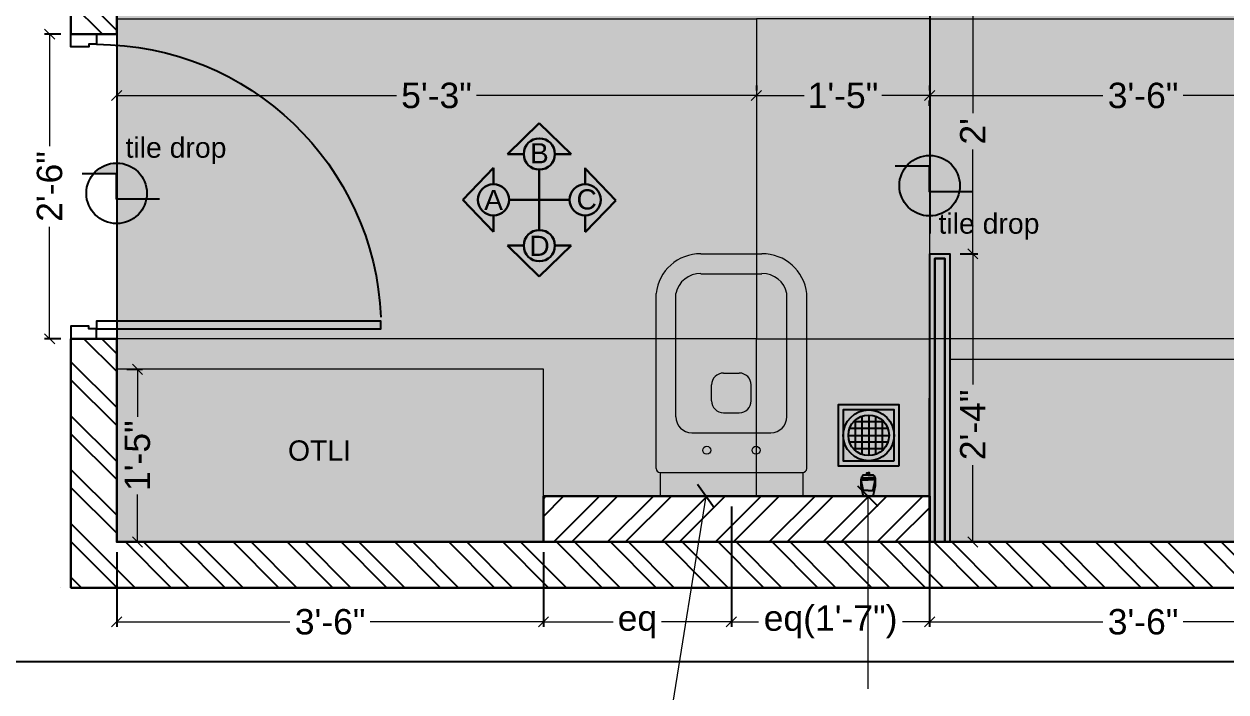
# Model space of a CAD drawing. Header units: millimetres. Extents: x 56222 to 3066687, y -650199 to -121287.
# Drawn here: x 148932.3 to 149050.6, y -185335.9 to -185270.1 of the extents above; entities that cross this region are included whole.
import ezdxf

# ---------------------------------------------------------------- set-up
doc = ezdxf.new("R2010")
doc.units = ezdxf.units.MM
doc.header["$MEASUREMENT"] = 0
doc.header["$PDMODE"] = 35
doc.layers.get('Defpoints').update_dxf_attribs({"color": 220})
for name, color, linetype in [('AR DOOR', 40, 'Continuous'), ('AR ELE-5', 134, 'Continuous'), ('SANIT', 232, 'Continuous'), ('WC-DET', 8, 'Continuous'), ('WIN', 250, 'Continuous')]:
    doc.layers.add(name, color=color, linetype=linetype)
for name, color, linetype, lineweight in [('dim05', 1, 'Continuous', 13), ('DIMENSIONS', 164, 'Continuous', 9), ('Electrical', 84, 'Continuous', 30), ('ELEVATION', 250, 'Continuous', 9), ('FURNITURE', 32, 'Continuous', 9), ('LABALLING', 1, 'Continuous', 25), ('SECOND FLOOR', 7, 'Continuous', 9), ('SECOND FLOOR  ( PLINE )', 251, 'Continuous', 30), ('SECOND FLOOR ( PLine )', 7, 'Continuous', 30), ('Text', 7, 'Continuous', 15), ('wall', 7, 'Continuous', 30), ('XX~SLAB ( BEAM )~ ( DIM )', 7, 'Continuous', 9)]:
    doc.layers.add(name, color=color, linetype=linetype, lineweight=lineweight)
doc.layers.add('hatch', color=253, linetype='Continuous', lineweight=0, transparency=0.4)
doc.styles.add('Aerial', font='arial.ttf')
doc.styles.add('Arial', font='arial.ttf')
doc.styles.get("Standard").update_dxf_attribs({"font": 'arial.ttf', "height": 6})
doc.dimstyles.new('ISO-25', dxfattribs={"dimtxt": 2.5, "dimasz": 1, "dimexe": 0.5, "dimexo": 1, "dimtad": 0, "dimdec": 1, "dimlunit": 4, "dimtxsty": 'Standard', "dimblk": 'OBLIQUE', "dimcen": 2.5, "dimclrd": 1, "dimclre": 1, "dimclrt": 5, "dimadec": 0, "dimazin": 0, "dimtfac": 1, "dimtdec": 1, "dimtmove": 0, "dimatfit": 3, "dimfxl": 1, "dimlwd": -1, "dimarcsym": 0})
doc.dimstyles.new('NEW ', dxfattribs={"dimtxt": 3, "dimasz": 2, "dimexe": 1, "dimexo": 1, "dimgap": 0.089996, "dimtad": 0, "dimtoh": 1, "dimzin": 3, "dimdsep": 46, "dimlunit": 4, "dimtxsty": 'Aerial', "dimblk": 'OBLIQUE', "dimcen": 0.089996, "dimdle": 1, "dimclrd": 252, "dimclre": 252, "dimclrt": 7, "dimadec": 0, "dimazin": 1, "dimtfac": 1, "dimtdec": 0, "dimtofl": 0, "dimtmove": 1, "dimatfit": 3, "dimldrblk": 'OBLIQUE', "dimfxl": 1, "dimtolj": 1, "dimtzin": 0, "dimlwd": 5, "dimlwe": 5, "dimarcsym": 0})
pattern_1 = [(135, (165.9766, -116.4518), (-2.65165043, -2.65165043), []), (135, (165.9766, -114.684), (-2.65165043, -2.65165043), [])]
pattern_2 = [(140, (165.97656, -116.45175), (0.062752135, 0.7172601826), [0.075, -0.825]), (85, (165.97656, -116.45175), (-0.7521921337, -0.1387513336), [0.06, -0.66]), (190.45144446, (165.9818, -116.392), (-0.689439991, 0.5785088467), [0.063740192, -0.701142112]), (136.1842, (165.7766, -116.45175), (0.1655192808, 1.0672413307), [0.1125, -1.2375]), (186.6356355, (165.7903, -116.3628), (-0.974118601, 0.9346619457), [0.095610342, -1.05171376]), (81.184164, (165.7766, -116.4518), (-0.9741186003, 0.934661945), [0.09, -0.990000001]), (111, (165.82656, -116.35175), (0.4026188907, 0.5969070521), [0.075, -0.825]), (56, (165.82656, -116.35175), (-0.725150045, 0.243315332), [0.06, -0.66]), (161.45144474, (165.8601, -116.302), (-0.3225311528, 0.8402223767), [0.06374019, -0.701142112]), (127.5, (165.97656, -116.45175), (-0.33289385383, 0.01215985532), [0, -0.652, 0, -0.67, 0, -0.6625]), (97.5, (165.97656, -116.45175), (-0.3944117119, 0.26306953744), [0, -0.382, 0, -0.637, 0, -0.2525]), (57.5, (165.97656, -116.67475), (0.02255487173, 0.53382243617), [0, -0.25, 0, -0.78, 0, -1.035]), (47.5, (165.97656, -116.77475), (-0.1001049823, 0.5831861693), [0, -0.325, 0, -0.518, 0, -0.735])]

# ---------------------------------------------------------------- blocks, each defined once
blk = doc.blocks.new('*U117')
for points in [[(-1160, 0), (-1120, 0), (-1120, 30), (-1110, 30), (-1110, 100), (-1160, 100)], [(40, 0), (0, 0), (0, 30), (-10, 30), (-10, 100), (40, 100)], [(0, 0), (0, -1120), (-30, -1120), (-30, 0)]]:
    blk.add_lwpolyline(points, close=True)
at = {"layer": 'AR ELE-5', "linetype": 'ByBlock', "ltscale": 15}
blk.add_arc((1.6, 0.7), 1121.6, 180.0347, 267.627, dxfattribs=at)
blk = doc.blocks.new('A$C775F2B7C')
at = {"layer": 'WC-DET', "color": 7}
for points in [[(0.0199, 0.0758), (0.0069, 0.0758, 0.150223), (0, 0.0598), (0, 0.0369), (0.0069, 0.004, 0.333354), (0.0114, 0), (0.0248, 0), (0.0382, 0, 0.333354), (0.0427, 0.004), (0.0496, 0.0369), (0.0496, 0.0598, 0.150223), (0.0427, 0.0758), (0.0297, 0.0758)], [(0.025, 0.0202), (0.0118, 0.0202, -0.354974), (0.0072, 0.0233), (0, 0.0572)], [(0.0199, 0.0758), (0.0199, 0.0819, -0.414214), (0.0206, 0.0826), (0.0248, 0.0826)], [(0.0248, 0.0758), (0.0199, 0.0758, 0.150223)], [(0.0246, 0.0202), (0.0378, 0.0202, 0.354974), (0.0423, 0.0233), (0.0496, 0.0572)], [(0.0297, 0.0758), (0.0297, 0.0819, 0.414214), (0.0289, 0.0826), (0.0248, 0.0826)]]:
    blk.add_lwpolyline(points, format="xyb", dxfattribs=at)
at = {"layer": 'WC-DET'}
for points in [[(0, 0.0575), (0.0248, 0.0575)], [(0.0005, 0.0627), (0.0248, 0.0627)], [(0.0011, 0.0651), (0.0248, 0.0651)], [(0.0485, 0.0651), (0.0248, 0.0651)], [(0.0491, 0.0627), (0.0248, 0.0627)], [(0.0496, 0.0575), (0.0248, 0.0575)]]:
    blk.add_lwpolyline(points, dxfattribs=at)
at = {"layer": 'WC-DET', "color": 7}
blk.add_lwpolyline([(0.0297, 0.0758), (0.0248, 0.0758)], dxfattribs=at)
blk = doc.blocks.new('NAHNYsquare')
at = {"color": 253}
for p, q in [((2.33, -4.87), (2.33, -1.1)), ((3, -0.99), (3, -4.99)), ((3.67, -4.87), (3.67, -1.1)), ((4.89, -2.32), (1.11, -2.32)), ((4.49, -1.65), (1.51, -1.65)), ((1.67, -4.48), (1.67, -1.49)), ((4.33, -4.48), (4.33, -1.49)), ((5, -2.99), (1, -2.99)), ((4.89, -3.65), (1.11, -3.65)), ((4.49, -4.32), (1.51, -4.32))]:
    blk.add_line(p, q, dxfattribs=at)
for points in [[(0, -5.99), (6, -5.99), (6, 0.01), (0, 0.01)], [(0.5, -5.49), (5.5, -5.49), (5.5, -0.49), (0.5, -0.49)]]:
    blk.add_lwpolyline(points, close=True)
for radius in [2.5, 2]:
    blk.add_circle((3, -2.99), radius)
blk = doc.blocks.new('_Oblique')
at = {"layer": 'wall', "color": 0, "lineweight": -2}
blk.add_line((-0.5, -0.5), (0.5, 0.5), dxfattribs=at)
blk = doc.blocks.new('*D1008')
at = {"layer": 'Defpoints', "color": 0, "lineweight": 25, "transparency": 16777216}
for p in [(148941.41, -185304.11, -0.25), (148943.45, -185304.11), (148940.76, -185321.11, -0.13)]:
    blk.add_point(p, dxfattribs=at)
at = {"layer": 'dim05', "color": 1, "linetype": 'Continuous', "lineweight": -2, "transparency": 16777216}
for p, q in [((148942.41, -185304.11), (148943.95, -185304.11)), ((148941.76, -185321.11), (148943.95, -185321.11))]:
    blk.add_line(p, q, dxfattribs=at)
at = {"layer": 'dim05', "color": 1, "linetype": 'Continuous', "transparency": 16777216}
for p, q in [((148943.45, -185304.11), (148943.45, -185308.78)), ((148943.45, -185321.11), (148943.45, -185316.44))]:
    blk.add_line(p, q, dxfattribs=at)
at = {"layer": 'dim05', "color": 1, "transparency": 16777216}
for p, rotation in [((148943.45, -185304.11), 90), ((148943.45, -185321.11), 270)]:
    blk.add_blockref('_Oblique', p, dxfattribs=dict(at, rotation=rotation))
at = {"layer": 'dim05', "color": 5, "lineweight": 25, "transparency": 16777216, "insert": (148943.45, -185312.61), "char_height": 2.5, "attachment_point": 5, "rotation": 90, "style": 'Arial'}
blk.add_mtext('1\'-5"', dxfattribs=at)
blk = doc.blocks.new('*D1061')
at = {"layer": 'Defpoints', "color": 0, "lineweight": 25, "transparency": 16777216}
for p in [(148941.41, -185277.16), (149004.36, -185277.16), (149004.36, -185277.16)]:
    blk.add_point(p, dxfattribs=at)
at = {"layer": 'dim05', "color": 1, "linetype": 'Continuous', "lineweight": -2, "transparency": 16777216}
for p, q in [((148941.41, -185276.16), (148941.41, -185276.66)), ((149004.36, -185276.16), (149004.36, -185276.66))]:
    blk.add_line(p, q, dxfattribs=at)
at = {"layer": 'dim05', "color": 1, "linetype": 'Continuous', "transparency": 16777216}
for p, q in [((148941.41, -185277.16), (148968.93, -185277.16)), ((149004.36, -185277.16), (148976.83, -185277.16))]:
    blk.add_line(p, q, dxfattribs=at)
at = {"layer": 'dim05', "color": 1, "transparency": 16777216, "rotation": 180}
blk.add_blockref('_Oblique', (148941.41, -185277.16), dxfattribs=at)
at = {"layer": 'dim05', "color": 1, "transparency": 16777216}
blk.add_blockref('_Oblique', (149004.36, -185277.16), dxfattribs=at)
at = {"layer": 'dim05', "color": 5, "lineweight": 25, "transparency": 16777216, "insert": (148972.88, -185277.16), "char_height": 2.5, "attachment_point": 5, "style": 'Arial'}
blk.add_mtext('5\'-3"', dxfattribs=at)
blk = doc.blocks.new('*D1062')
at = {"layer": 'Defpoints', "color": 0, "lineweight": 25, "transparency": 16777216}
for p in [(149004.36, -185277.16), (149021.41, -185277.16), (149021.41, -185277.16)]:
    blk.add_point(p, dxfattribs=at)
at = {"layer": 'dim05', "color": 1, "linetype": 'Continuous', "lineweight": -2, "transparency": 16777216}
for p, q in [((149004.36, -185276.16), (149004.36, -185276.66)), ((149021.41, -185276.16), (149021.41, -185276.66))]:
    blk.add_line(p, q, dxfattribs=at)
at = {"layer": 'dim05', "color": 1, "linetype": 'Continuous', "transparency": 16777216}
for p, q in [((149004.36, -185277.16), (149009.05, -185277.16)), ((149021.41, -185277.16), (149016.71, -185277.16))]:
    blk.add_line(p, q, dxfattribs=at)
at = {"layer": 'dim05', "color": 1, "transparency": 16777216, "rotation": 180}
blk.add_blockref('_Oblique', (149004.36, -185277.16), dxfattribs=at)
at = {"layer": 'dim05', "color": 1, "transparency": 16777216}
blk.add_blockref('_Oblique', (149021.41, -185277.16), dxfattribs=at)
at = {"layer": 'dim05', "color": 5, "lineweight": 25, "transparency": 16777216, "insert": (149012.88, -185277.16), "char_height": 2.5, "attachment_point": 5, "style": 'Arial'}
blk.add_mtext('1\'-5"', dxfattribs=at)
blk = doc.blocks.new('*D1063')
at = {"layer": 'Defpoints', "color": 0, "lineweight": 25, "transparency": 16777216}
for p in [(149021.41, -185277.16), (149063.41, -185277.16, -0.13), (149063.41, -185277.16)]:
    blk.add_point(p, dxfattribs=at)
at = {"layer": 'dim05', "color": 1, "linetype": 'Continuous', "transparency": 16777216}
for p, q in [((149021.41, -185277.16), (149038.46, -185277.16)), ((149063.41, -185277.16), (149046.36, -185277.16))]:
    blk.add_line(p, q, dxfattribs=at)
at = {"layer": 'dim05', "color": 1, "linetype": 'Continuous', "lineweight": -2, "transparency": 16777216}
for p, q in [((149021.41, -185278.16), (149021.41, -185277.66)), ((149063.41, -185278.16), (149063.41, -185277.66))]:
    blk.add_line(p, q, dxfattribs=at)
at = {"layer": 'dim05', "color": 1, "transparency": 16777216, "rotation": 180}
blk.add_blockref('_Oblique', (149021.41, -185277.16), dxfattribs=at)
at = {"layer": 'dim05', "color": 1, "transparency": 16777216}
blk.add_blockref('_Oblique', (149063.41, -185277.16), dxfattribs=at)
at = {"layer": 'dim05', "color": 5, "lineweight": 25, "transparency": 16777216, "insert": (149042.41, -185277.16), "char_height": 2.5, "attachment_point": 5, "style": 'Arial'}
blk.add_mtext('3\'-6"', dxfattribs=at)
blk = doc.blocks.new('A$C3EC62B37')
at = {"layer": 'FURNITURE', "lineweight": 30, "ltscale": 0.25, "true_color": 0xffffff}
h = blk.add_hatch(color=7, dxfattribs=at)
h.dxf.hatch_style = 1
h.paths.add_polyline_path([(-12.22, 0), (-12.22, 2.35), (-26.26, 2.35), (-26.26, 0)])
h.paths.add_polyline_path([(-26.26, 2.35), (-12.22, 2.35, 0.414214), (-11.83, 2.74), (-11.83, 19.96, 0.388639), (-16.24, 23.87), (-22.38, 23.87, 0.379499), (-26.65, 19.96), (-26.65, 2.74, 0.414214)])
h.paths.add_polyline_path([(-15.35, 6.26), (-23.13, 6.26, -0.414214), (-24.7, 7.83), (-24.7, 19.96, -0.349567), (-22.37, 21.91), (-16.24, 21.91, -0.364948), (-13.78, 19.96), (-13.78, 7.83, -0.414214)], flags=16)
h.paths.add_polyline_path([(-18.46, 8.22), (-20.02, 8.22, -0.414214), (-21.2, 9.39), (-21.2, 10.96, -0.414214), (-20.02, 12.13), (-18.46, 12.13, -0.414214), (-17.28, 10.96), (-17.28, 9.39, -0.414214)], flags=0)
h.paths.add_polyline_path([(-22.06, 4.53, -1), (-21.27, 4.53, -1)], flags=16)
at = {"layer": 'FURNITURE', "color": 0, "linetype": 'ByBlock', "lineweight": -2}
for p, q in [((-22.24, 23.87), (-16.24, 23.87)), ((-22.24, 21.91), (-16.24, 21.91)), ((-26.65, 2.74), (-26.65, 19.96)), ((-24.7, 7.83), (-24.7, 19.96)), ((-13.78, 7.83), (-13.78, 19.96)), ((-11.83, 2.74), (-11.83, 19.96)), ((-20.02, 12.13), (-18.46, 12.13)), ((-21.2, 9.39), (-21.2, 10.96)), ((-17.28, 9.39), (-17.28, 10.96)), ((-20.02, 8.22), (-18.46, 8.22)), ((-23.13, 6.26), (-15.35, 6.26)), ((-26.26, 2.35), (-12.22, 2.35)), ((-26.26, 2.35), (-26.26, 0)), ((-12.22, 2.35), (-12.22, 0)), ((-26.26, 0), (-12.22, 0)), ((-26.26, 0), (-12.22, 0))]:
    blk.add_line(p, q, dxfattribs=at)
for centre in [(-21.66, 4.53), (-16.81, 4.53)]:
    blk.add_circle(centre, 0.391, dxfattribs=at)
for centre, radius, start, end in [((-22.31, 19.5), 4.37, 89.0873, 174.0395), ((-16.17, 19.5), 4.37, 5.9605, 90.9127), ((-22.31, 19.48), 2.44, 88.437, 168.6348), ((-16.17, 19.48), 2.44, 11.3652, 91.563), ((-20.02, 10.96), 1.17, 90, 180), ((-18.46, 10.96), 1.17, 0, 90), ((-20.02, 9.39), 1.17, 180, 270), ((-18.46, 9.39), 1.17, 270, 0), ((-23.13, 7.83), 1.57, 180, 270), ((-15.35, 7.83), 1.57, 270, 0), ((-26.26, 2.74), 0.391, 180, 270), ((-12.22, 2.74), 0.391, 270, 0)]:
    blk.add_arc(centre, radius, start, end, dxfattribs=at)
blk = doc.blocks.new('DF DF D')
at = {"layer": 'WIN'}
h = blk.add_hatch(color=256, dxfattribs=at)
h.dxf.hatch_style = 1
h.paths.add_polyline_path([(3351769.17, -515756.21), (3351769.17, -515753.29, 0.049939), (3351768.58, -515753.23, 0.699776), (3351766.66, -515758.48), (3351766.66, -515756.21)])
blk.add_lwpolyline([(3351769.17, -515752), (3351769.17, -515756.21), (3351766.66, -515756.21), (3351766.66, -515759.61)], dxfattribs=at)
blk.add_circle((3351768.58, -515756.21), 2.98, dxfattribs=at)
blk = doc.blocks.new('*D1110')
at = {"layer": 'Defpoints', "color": 0, "lineweight": 25, "transparency": 16777216}
for p in [(148941.41, -185321.11, -0.13), (148983.41, -185321.11), (148983.41, -185328.98)]:
    blk.add_point(p, dxfattribs=at)
at = {"layer": 'dim05', "color": 1, "linetype": 'Continuous', "lineweight": -2, "transparency": 16777216}
for p, q in [((148941.41, -185322.11), (148941.41, -185329.48)), ((148983.41, -185322.11), (148983.41, -185329.48))]:
    blk.add_line(p, q, dxfattribs=at)
at = {"layer": 'dim05', "color": 1, "linetype": 'Continuous', "transparency": 16777216}
for p, q in [((148941.41, -185328.98), (148958.46, -185328.98)), ((148983.41, -185328.98), (148966.35, -185328.98))]:
    blk.add_line(p, q, dxfattribs=at)
at = {"layer": 'dim05', "color": 1, "transparency": 16777216, "rotation": 180}
blk.add_blockref('_Oblique', (148941.41, -185328.98), dxfattribs=at)
at = {"layer": 'dim05', "color": 1, "transparency": 16777216}
blk.add_blockref('_Oblique', (148983.41, -185328.98), dxfattribs=at)
at = {"layer": 'dim05', "color": 5, "lineweight": 25, "transparency": 16777216, "insert": (148962.41, -185328.98), "char_height": 2.5, "attachment_point": 5, "style": 'Arial'}
blk.add_mtext('3\'-6"', dxfattribs=at)
blk = doc.blocks.new('*D1111')
at = {"layer": 'Defpoints', "color": 0, "lineweight": 25, "transparency": 16777216}
for p in [(149001.9, -185316.61), (148983.41, -185321.11), (149001.9, -185328.98)]:
    blk.add_point(p, dxfattribs=at)
at = {"layer": 'dim05', "color": 1, "linetype": 'Continuous', "lineweight": -2, "transparency": 16777216}
for p, q in [((149001.9, -185317.61), (149001.9, -185329.48)), ((148983.41, -185322.11), (148983.41, -185329.48))]:
    blk.add_line(p, q, dxfattribs=at)
at = {"layer": 'dim05', "color": 1, "linetype": 'Continuous', "transparency": 16777216}
for p, q in [((148983.41, -185328.98), (148990.28, -185328.98)), ((149001.9, -185328.98), (148995.03, -185328.98))]:
    blk.add_line(p, q, dxfattribs=at)
at = {"layer": 'dim05', "color": 1, "transparency": 16777216, "rotation": 180}
blk.add_blockref('_Oblique', (148983.41, -185328.98), dxfattribs=at)
at = {"layer": 'dim05', "color": 1, "transparency": 16777216}
blk.add_blockref('_Oblique', (149001.9, -185328.98), dxfattribs=at)
at = {"layer": 'dim05', "color": 5, "lineweight": 25, "transparency": 16777216, "insert": (148992.65, -185328.98), "char_height": 2.5, "attachment_point": 5, "style": 'Arial'}
blk.add_mtext('eq', dxfattribs=at)
blk = doc.blocks.new('*D1112')
at = {"layer": 'Defpoints', "color": 0, "lineweight": 25, "transparency": 16777216}
for p in [(149021.41, -185321.11), (149063.41, -185321.11, -0.09), (149063.41, -185328.98)]:
    blk.add_point(p, dxfattribs=at)
at = {"layer": 'dim05', "color": 1, "linetype": 'Continuous', "lineweight": -2, "transparency": 16777216}
for p, q in [((149021.41, -185322.11), (149021.41, -185329.48)), ((149063.41, -185322.11), (149063.41, -185329.48))]:
    blk.add_line(p, q, dxfattribs=at)
at = {"layer": 'dim05', "color": 1, "linetype": 'Continuous', "transparency": 16777216}
for p, q in [((149021.41, -185328.98), (149038.46, -185328.98)), ((149063.41, -185328.98), (149046.36, -185328.98))]:
    blk.add_line(p, q, dxfattribs=at)
at = {"layer": 'dim05', "color": 1, "transparency": 16777216, "rotation": 180}
blk.add_blockref('_Oblique', (149021.41, -185328.98), dxfattribs=at)
at = {"layer": 'dim05', "color": 1, "transparency": 16777216}
blk.add_blockref('_Oblique', (149063.41, -185328.98), dxfattribs=at)
at = {"layer": 'dim05', "color": 5, "lineweight": 25, "transparency": 16777216, "insert": (149042.41, -185328.98), "char_height": 2.5, "attachment_point": 5, "style": 'Arial'}
blk.add_mtext('3\'-6"', dxfattribs=at)
blk = doc.blocks.new('*D1113')
at = {"layer": 'Defpoints', "color": 0, "lineweight": 25, "transparency": 16777216}
for p in [(149001.9, -185316.61), (149021.41, -185316.61), (149021.41, -185328.98)]:
    blk.add_point(p, dxfattribs=at)
at = {"layer": 'dim05', "color": 1, "linetype": 'Continuous', "lineweight": -2, "transparency": 16777216}
for p, q in [((149001.9, -185317.61), (149001.9, -185329.48)), ((149021.41, -185317.61), (149021.41, -185329.48))]:
    blk.add_line(p, q, dxfattribs=at)
at = {"layer": 'dim05', "color": 1, "linetype": 'Continuous', "transparency": 16777216}
for p, q in [((149001.9, -185328.98), (149004.58, -185328.98)), ((149021.41, -185328.98), (149018.74, -185328.98))]:
    blk.add_line(p, q, dxfattribs=at)
at = {"layer": 'dim05', "color": 1, "transparency": 16777216, "rotation": 180}
blk.add_blockref('_Oblique', (149001.9, -185328.98), dxfattribs=at)
at = {"layer": 'dim05', "color": 1, "transparency": 16777216}
blk.add_blockref('_Oblique', (149021.41, -185328.98), dxfattribs=at)
at = {"layer": 'dim05', "color": 5, "lineweight": 25, "transparency": 16777216, "insert": (149011.66, -185328.98), "char_height": 2.5, "attachment_point": 5, "style": 'Arial'}
blk.add_mtext('eq(1\'-7")', dxfattribs=at)
blk = doc.blocks.new('*D1115')
at = {"layer": 'Defpoints', "color": 0, "lineweight": 25, "transparency": 16777216}
for p in [(149023.4, -185268.61), (149023.4, -185292.74, -0.13), (149025.65, -185292.74)]:
    blk.add_point(p, dxfattribs=at)
at = {"layer": 'dim05', "color": 1, "linetype": 'Continuous', "lineweight": -2, "transparency": 16777216}
for p, q in [((149024.4, -185268.61), (149026.15, -185268.61)), ((149024.4, -185292.74), (149026.15, -185292.74))]:
    blk.add_line(p, q, dxfattribs=at)
at = {"layer": 'dim05', "color": 1, "linetype": 'Continuous', "transparency": 16777216}
for p, q in [((149025.65, -185268.61), (149025.65, -185278.88)), ((149025.65, -185292.74), (149025.65, -185282.47))]:
    blk.add_line(p, q, dxfattribs=at)
at = {"layer": 'dim05', "color": 1, "transparency": 16777216}
for p, rotation in [((149025.65, -185268.61), 90), ((149025.65, -185292.74), 270)]:
    blk.add_blockref('_Oblique', p, dxfattribs=dict(at, rotation=rotation))
at = {"layer": 'dim05', "color": 5, "lineweight": 25, "transparency": 16777216, "insert": (149025.65, -185280.68), "char_height": 2.5, "attachment_point": 5, "rotation": 90, "style": 'Arial'}
blk.add_mtext("2'", dxfattribs=at)
blk = doc.blocks.new('*D1116')
at = {"layer": 'Defpoints', "color": 0, "lineweight": 25, "transparency": 16777216}
for p in [(149023.4, -185292.74, -0.13), (149023.4, -185321.11, -0.13), (149025.65, -185321.11)]:
    blk.add_point(p, dxfattribs=at)
at = {"layer": 'dim05', "color": 1, "linetype": 'Continuous', "lineweight": -2, "transparency": 16777216}
for p, q in [((149024.4, -185292.74), (149026.15, -185292.74)), ((149024.4, -185321.11), (149026.15, -185321.11))]:
    blk.add_line(p, q, dxfattribs=at)
at = {"layer": 'dim05', "color": 1, "linetype": 'Continuous', "transparency": 16777216}
for p, q in [((149025.65, -185292.74), (149025.65, -185305.61)), ((149025.65, -185321.11), (149025.65, -185313.55))]:
    blk.add_line(p, q, dxfattribs=at)
at = {"layer": 'dim05', "color": 1, "transparency": 16777216}
for p, rotation in [((149025.65, -185292.74), 90), ((149025.65, -185321.11), 270)]:
    blk.add_blockref('_Oblique', p, dxfattribs=dict(at, rotation=rotation))
at = {"layer": 'dim05', "color": 5, "lineweight": 25, "transparency": 16777216, "insert": (149025.65, -185309.58), "char_height": 2.5, "attachment_point": 5, "rotation": 90, "style": 'Arial'}
blk.add_mtext('2\'-4"', dxfattribs=at)
blk = doc.blocks.new('*D1118')
at = {"layer": 'Defpoints', "color": 0, "lineweight": 25, "transparency": 16777216}
for p in [(148936.91, -185271.11), (148934.81, -185301.11), (148936.91, -185301.11)]:
    blk.add_point(p, dxfattribs=at)
at = {"layer": 'dim05', "color": 1, "linetype": 'Continuous', "lineweight": -2, "transparency": 16777216}
for p, q in [((148935.91, -185271.11), (148934.31, -185271.11)), ((148935.91, -185301.11), (148934.31, -185301.11))]:
    blk.add_line(p, q, dxfattribs=at)
at = {"layer": 'dim05', "color": 1, "linetype": 'Continuous', "transparency": 16777216}
for p, q in [((148934.81, -185271.11), (148934.81, -185282.14)), ((148934.81, -185301.11), (148934.81, -185290.08))]:
    blk.add_line(p, q, dxfattribs=at)
at = {"layer": 'dim05', "color": 1, "transparency": 16777216}
for p, rotation in [((148934.81, -185271.11), 90), ((148934.81, -185301.11), 270)]:
    blk.add_blockref('_Oblique', p, dxfattribs=dict(at, rotation=rotation))
at = {"layer": 'dim05', "color": 5, "lineweight": 25, "transparency": 16777216, "insert": (148934.81, -185286.11), "char_height": 2.5, "attachment_point": 5, "rotation": 90, "style": 'Arial'}
blk.add_mtext('2\'-6"', dxfattribs=at)

msp = doc.modelspace()

# ---------------------------------------------------------------- hatches: boundary and pattern name
at = {"layer": 'hatch', "linetype": 'Continuous', "lineweight": 25}
h = msp.add_hatch(dxfattribs=at)
h.set_pattern_fill('ANSI32', color=256, scale=10, angle=90, style=0)
h.set_pattern_definition(pattern_1)
h.paths.add_polyline_path([(149067.906, -185237.112), (148951.406, -185237.112), (148951.406, -185246.112), (149067.906, -185246.112)])
h.paths.add_polyline_path([(149067.906, -185246.112), (149063.406, -185246.112), (149063.406, -185268.617), (149067.906, -185268.617)])
h.paths.add_polyline_path([(148941.406, -185250.112), (148936.906, -185250.112), (148936.906, -185271.112), (148941.406, -185271.112)])
h.paths.add_polyline_path([(149067.906, -185237.112), (149067.906, -185237.112), (149067.906, -185246.112), (149067.906, -185246.112)])
at = {"layer": 'hatch', "linetype": 'Continuous', "lineweight": 25, "true_color": 0xc7c8ca}
h = msp.add_hatch(dxfattribs=at)
h.set_pattern_fill('AR-CONC', color=9, scale=0.1, angle=90)
h.set_pattern_definition(pattern_2)
h.paths.add_polyline_path([(149004.356, -185301.112), (148941.406, -185301.112), (148941.406, -185304.112), (148983.406, -185304.112), (148983.406, -185316.612), (149004.358, -185316.612)])
h.paths.add_polyline_path([(149004.356, -185269.616), (148941.406, -185269.616), (148941.406, -185271.112), (148941.406, -185301.112), (149004.356, -185301.112)])
h.paths.add_polyline_path([(149004.356, -185246.112), (148983.406, -185246.112), (148983.406, -185267.864), (148941.406, -185267.864), (148941.406, -185269.616), (149004.356, -185269.616)])
h.paths.add_polyline_path([(149021.411, -185246.112), (149004.356, -185246.112), (149004.356, -185269.616), (149004.356, -185269.616), (149004.356, -185301.112), (149004.358, -185316.612), (149021.413, -185316.612), (149021.411, -185269.616)])
h.paths.add_polyline_path([(149021.411, -185301.112), (149021.411, -185301.112), (149004.356, -185301.112), (149004.358, -185316.612), (149021.411, -185316.612), (149021.411, -185316.612), (149004.358, -185316.612), (148983.406, -185316.612), (148983.406, -185321.112), (149021.411, -185321.112), (149021.411, -185316.612), (149004.358, -185316.612), (149004.358, -185316.612), (149021.411, -185316.612)], flags=16)
h.paths.add_polyline_path([(149063.406, -185246.112), (149021.411, -185246.112), (149021.411, -185269.616), (149063.406, -185269.616)])
h.paths.add_polyline_path([(149063.406, -185269.616), (149021.411, -185269.616), (149021.411, -185301.112), (149021.411, -185301.112), (149063.406, -185301.112), (149063.406, -185292.617)])
h.paths.add_polyline_path([(149063.406, -185301.112), (149021.411, -185301.112), (149021.413, -185316.612), (149004.358, -185316.612), (149004.358, -185316.612), (149021.411, -185316.612), (149021.411, -185301.112), (149021.411, -185301.112), (149004.356, -185301.112), (149004.358, -185316.612), (149021.411, -185316.612), (149021.411, -185316.612), (149004.358, -185316.612), (148983.406, -185316.612), (148983.406, -185321.112), (149021.411, -185321.112), (149063.406, -185321.112)])
h = msp.add_hatch(dxfattribs=at)
h.set_pattern_fill('AR-CONC', color=9, scale=0.1, angle=90)
h.set_pattern_definition(pattern_2)
h.paths.add_polyline_path([(148983.406, -185304.112), (148941.406, -185304.112), (148941.406, -185321.112), (148983.406, -185321.112)])
h.paths.add_polyline_path([(148983.406, -185246.112), (148941.406, -185246.112), (148941.406, -185267.864), (148983.406, -185267.864)])
at = {"layer": 'hatch', "linetype": 'Continuous', "lineweight": 25}
h = msp.add_hatch(dxfattribs=at)
h.set_pattern_fill('ANSI32', color=256, scale=10, angle=90, style=0)
h.set_pattern_definition(pattern_1)
h.paths.add_polyline_path([(149067.906, -185292.617), (149063.406, -185292.617), (149063.406, -185321.112), (148941.406, -185321.112), (148941.406, -185301.112), (148936.906, -185301.112), (148936.906, -185325.612), (149067.906, -185325.612)])
h = msp.add_hatch(dxfattribs=at)
h.set_pattern_fill('ANSI32', color=256, scale=10, style=0)
h.set_pattern_definition([(45, (165.9766, -116.4518), (-2.65165043, 2.65165043), []), (45, (167.7443, -116.4518), (-2.65165043, 2.65165043), [])])
h.paths.add_polyline_path([(149021.413, -185316.612), (148983.406, -185316.612), (148983.406, -185321.112), (149021.413, -185321.112)])
at = {"layer": 'Text', "true_color": 0x939598}
h = msp.add_hatch(color=252, dxfattribs=at)
h.dxf.hatch_style = 1
h.paths.add_polyline_path([(148990.533, -185287.476), (148987.509, -185284.328), (148987.509, -185285.938, -1), (148987.509, -185289.013), (148987.509, -185290.623)])
h.paths.add_polyline_path([(148986.144, -185291.987), (148984.535, -185291.987, -0.4142136), (148982.997, -185293.525, -0.4142136), (148981.46, -185291.987), (148979.85, -185291.987), (148982.997, -185295.012)])
h.paths.add_polyline_path([(148978.486, -185290.623), (148978.486, -185289.013, -1), (148978.486, -185285.938), (148978.486, -185284.328), (148975.461, -185287.476)])
h.paths.add_polyline_path([(148982.997, -185281.427, -0.4142136), (148984.535, -185282.964), (148986.144, -185282.964), (148982.997, -185279.94), (148979.85, -185282.964), (148981.46, -185282.964, -0.4142136)])

# ---------------------------------------------------------------- linework, layer by layer
at = {"layer": 'DIMENSIONS', "color": 18, "lineweight": 30, "true_color": 0x000000}
for p, q in [((148982.997, -185279.888), (148979.85, -185282.913)), ((148982.997, -185279.888), (148986.144, -185282.913)), ((148981.46, -185282.913), (148979.85, -185282.913)), ((148984.535, -185282.913), (148986.144, -185282.913)), ((148975.461, -185287.424), (148978.486, -185284.277)), ((148978.486, -185285.887), (148978.486, -185284.277)), ((148987.509, -185285.887), (148987.509, -185284.277)), ((148990.533, -185287.476), (148987.509, -185284.328)), ((148975.461, -185287.424), (148978.486, -185290.572)), ((148978.486, -185288.962), (148978.486, -185290.572))]:
    msp.add_line(p, q, dxfattribs=at)
at = {"layer": 'ELEVATION', "lineweight": 25, "transparency": 33554600}
msp.add_lwpolyline([(148914.274, -185332.913), (148914.274, -185210.402), (149095.321, -185210.402), (149095.321, -185332.913)], close=True, dxfattribs=at)
at = {"layer": 'FURNITURE'}
msp.add_line((149023.393, -185303.112, -0.126), (149063.406, -185303.112, -0.085), dxfattribs=at)
at = {"layer": 'FURNITURE', "color": 8}
for points in [[(149004.356, -185269.616), (149004.356, -185301.112), (148941.406, -185301.112), (148941.406, -185269.616)], [(149004.356, -185269.616), (149004.356, -185301.112), (149021.411, -185301.112), (149021.411, -185269.616)], [(149004.358, -185316.612), (149004.356, -185301.112), (149021.411, -185301.112), (149021.413, -185316.612)]]:
    msp.add_lwpolyline(points, close=True, dxfattribs=at)
at = {"layer": 'FURNITURE', "color": 8, "elevation": -0.085}
for points in [[(149063.406, -185269.616), (149063.406, -185301.112), (149021.411, -185301.112), (149021.411, -185269.616)], [(149063.406, -185321.112), (149063.406, -185301.112), (149021.411, -185301.112), (149021.411, -185321.112)]]:
    msp.add_lwpolyline(points, close=True, dxfattribs=at)
at = {"layer": 'FURNITURE', "color": 8}
msp.add_lwpolyline([(149004.358, -185316.612), (149004.356, -185301.112), (148941.406, -185301.112), (148941.406, -185321.112), (148983.406, -185321.112)], dxfattribs=at)
at = {"layer": 'FURNITURE', "elevation": -0.126}
msp.add_lwpolyline([(148941.406, -185321.112), (148983.406, -185321.112), (148983.406, -185304.112), (148941.406, -185304.112), (148941.406, -185321.112)], dxfattribs=at)
at = {"layer": 'SECOND FLOOR'}
msp.add_line((148935.906, -185325.612, -0.126), (148935.906, -185325.612, -0.126), dxfattribs=at)
at = {"layer": 'SECOND FLOOR  ( PLINE )'}
msp.add_lwpolyline([(148914.274, -185246.112), (148936.906, -185246.112), (148936.906, -185271.112), (148941.406, -185271.112), (148941.406, -185250.112)], dxfattribs=at)
at = {"layer": 'SECOND FLOOR ( PLine )', "color": 1, "linetype": 'Continuous', "lineweight": 25}
msp.add_line((148941.406, -185271.112), (148941.406, -185301.112), dxfattribs=at)
at = {"layer": 'SECOND FLOOR ( PLine )', "elevation": -0.126}
msp.add_lwpolyline([(149067.906, -185325.612), (149067.906, -185292.617), (149063.406, -185292.617), (149063.406, -185321.112), (148941.406, -185321.112), (148941.406, -185301.112), (148936.906, -185301.112), (148936.906, -185325.612), (148936.906, -185325.612), (148936.906, -185325.612), (149067.906, -185325.612)], dxfattribs=at)
at = {"layer": 'SECOND FLOOR ( PLine )'}
msp.add_lwpolyline([(148983.406, -185321.112), (149021.413, -185321.112), (149021.413, -185316.612), (148983.406, -185316.612)], close=True, dxfattribs=at)
at = {"layer": 'Text', "color": 18, "lineweight": 30, "true_color": 0x000000}
for p, q in [((148982.997, -185284.45), (148982.997, -185290.398)), ((148980.023, -185287.424), (148985.971, -185287.424)), ((148990.533, -185287.476), (148987.509, -185290.623)), ((148987.509, -185288.962), (148987.509, -185290.572)), ((148982.997, -185294.961), (148979.851, -185291.934)), ((148979.851, -185291.934), (148981.46, -185291.935)), ((148982.997, -185294.961), (148986.143, -185291.934)), ((148986.143, -185291.934), (148984.535, -185291.935))]:
    msp.add_line(p, q, dxfattribs=at)
for centre in [(148982.997, -185282.913), (148978.486, -185287.424), (148987.509, -185287.424), (148982.997, -185291.936)]:
    msp.add_circle(centre, 1.538, dxfattribs=at)
at = {"layer": 'XX~SLAB ( BEAM )~ ( DIM )', "color": 27, "lineweight": 25, "true_color": 0x7d5120}
msp.add_line((149021.411, -185268.612), (149021.411, -185290.742, -0.126), dxfattribs=at)
at = {"layer": 'XX~SLAB ( BEAM )~ ( DIM )', "color": 27, "lineweight": 25, "true_color": 0x7d5120, "elevation": -0.126}
msp.add_lwpolyline([(149021.411, -185292.742), (149023.399, -185292.742), (149023.393, -185321.112), (149021.406, -185321.112)], close=True, dxfattribs=at)
at = {"layer": 'XX~SLAB ( BEAM )~ ( DIM )', "color": 5, "linetype": 'Continuous', "lineweight": 30, "elevation": -0.126}
msp.add_lwpolyline([(149022.904, -185321.112), (149021.906, -185321.112), (149021.906, -185293.215), (149022.904, -185293.215)], close=True, dxfattribs=at)

# ---------------------------------------------------------------- block references
at = {"lineweight": 35, "rotation": 270}
for p in [(664697.612, 3166481.801), (664777.617, 3166482.549, -0.085)]:
    msp.add_blockref('DF DF D', p, dxfattribs=at)
at = {"layer": 'AR DOOR', "linetype": 'ByBlock', "lineweight": -2, "extrusion": (0, 0, -1), "xscale": 0.02500000000004618, "yscale": 0.02500000000004618, "zscale": -0.02500000000004618, "rotation": 270}
msp.add_blockref('*U117', (-148939.406, -185300.112), dxfattribs=at)
at = {"layer": 'FURNITURE'}
msp.add_blockref('A$C3EC62B37', (149021.139, -185316.612), dxfattribs=at)
at = {"layer": 'SANIT', "linetype": 'ByBlock', "rotation": 89.99999999999999}
msp.add_blockref('NAHNYsquare', (149012.421, -185313.612), dxfattribs=at)
msp.add_blockref('NAHNYsquare', (149012.421, -185313.612), dxfattribs=at)
at = {"layer": 'WC-DET', "xscale": -27.91359444021024, "yscale": 27.91359444021024, "zscale": 27.91359444021024}
msp.add_blockref('A$C775F2B7C', (149016.055, -185316.612), dxfattribs=at)
msp.add_blockref('A$C775F2B7C', (149016.055, -185316.612), dxfattribs=at)

# ---------------------------------------------------------------- texts
at = {"layer": 'Electrical', "color": 240, "true_color": 0xed1f24, "transparency": 33554687}
for s, p in [('tile drop', (148942.273, -185283.278, 0)), ('tile drop', (149022.278, -185290.758, -0.085)), ('OTLI', (148958.261, -185313.108))]:
    msp.add_text(s, height=2, dxfattribs=at).set_placement(p)
at = {"layer": 'Text', "linetype": 'Continuous', "lineweight": 25}
for s, p in [('B', (148982.074, -185283.831)), ('A', (148977.571, -185288.425)), ('C', (148986.655, -185288.371)), ('D', (148982.02, -185292.942))]:
    msp.add_text(s, height=1.983, rotation=360, dxfattribs=at).set_placement(p)

# ---------------------------------------------------------------- dimensions: what is measured, and where the dimension line sits
at = {"layer": 'dim05', "color": 27, "lineweight": 25, "true_color": 0x7d5120}
for base, p1, p2, override, picture, middle in [((149025.648, -185292.742), (149023.399, -185268.612), (149023.399, -185292.742, -0.126), {"dimdec": 0, "dimtxsty": 'Arial'}, '*D1115', (149025.648, -185280.677)), ((148934.812, -185301.112), (148936.906, -185271.112), (148936.906, -185301.112), {"dimtxsty": 'Arial'}, '*D1118', (148934.812, -185286.112)), ((148943.446, -185304.112, 0.126), (148940.758, -185321.112), (148941.406, -185304.112, -0.126), {"dimtxsty": 'Arial'}, '*D1008', (148943.446, -185312.612, 0.126))]:
    dim = msp.add_linear_dim(base=base, p1=p1, p2=p2, angle=90, dimstyle='ISO-25', override=override, dxfattribs=at)
    dim.commit()
    dim.dimension.update_dxf_attribs({"geometry": picture, "text_midpoint": middle})
for base, p1, p2, override, picture, middle in [((149004.356, -185277.161), (148941.406, -185277.161), (149004.356, -185277.161), {"dimdec": 0, "dimtxsty": 'Arial'}, '*D1061', (148972.881, -185277.161)), ((149021.411, -185277.161), (149004.356, -185277.161), (149021.411, -185277.161), {"dimdec": 0, "dimtxsty": 'Arial'}, '*D1062', (149012.884, -185277.161)), ((149063.406, -185277.161), (149021.411, -185277.161), (149063.406, -185277.161, -0.126), {"dimdec": 0, "dimtxsty": 'Arial'}, '*D1063', (149042.409, -185277.161)), ((148983.406, -185328.976), (148941.406, -185321.112, -0.126), (148983.406, -185321.112), {"dimtxsty": 'Arial'}, '*D1110', (148962.406, -185328.976)), ((149063.406, -185328.976), (149021.413, -185321.112), (149063.406, -185321.112, -0.085), {"dimdec": 0, "dimtxsty": 'Arial'}, '*D1112', (149042.41, -185328.976))]:
    dim = msp.add_linear_dim(base=base, p1=p1, p2=p2, dimstyle='ISO-25', override=override, dxfattribs=at)
    dim.commit()
    dim.dimension.update_dxf_attribs({"geometry": picture, "text_midpoint": middle})
dim = msp.add_linear_dim(base=(149025.648, -185321.112), p1=(149023.399, -185292.742, -0.126), p2=(149023.399, -185321.112, -0.126), angle=90, dimstyle='ISO-25', override={"dimdec": 0, "dimtxsty": 'Arial'}, dxfattribs=at)
dim.commit()
dim.dimension.update_dxf_attribs({"geometry": '*D1116', "text_midpoint": (149025.648, -185309.579), "dimtype": 160})
for base, p1, p2, text, override, picture, middle in [((149001.9, -185328.976), (148983.406, -185321.112), (149001.9, -185316.612), 'eq', {"dimtxsty": 'Arial'}, '*D1111', (148992.653, -185328.976)), ((149021.413, -185328.976), (149001.9, -185316.612), (149021.413, -185316.612), 'eq(1\'-7")', {"dimdec": 0, "dimtxsty": 'Arial'}, '*D1113', (149011.657, -185328.976))]:
    dim = msp.add_linear_dim(base=base, p1=p1, p2=p2, text=text, dimstyle='ISO-25', override=override, dxfattribs=at)
    dim.commit()
    dim.dimension.update_dxf_attribs({"geometry": picture, "text_midpoint": middle})

# ---------------------------------------------------------------- leaders
at = {"layer": 'LABALLING', "lineweight": 5, "ltscale": 2}
for points in [[(148999.389, -185316.612), (148995.808, -185338.917), (148988.197, -185339.049)], [(149015.333, -185316.612), (149015.333, -185335.581)]]:
    msp.add_leader(points, dimstyle='NEW ', override={"dimexe": 7, "dimexo": 7, "dimclrd": 1, "dimfxl": 200, "dimfxlon": 1, "dimarcsym": 2}, dxfattribs=at)

doc.saveas('drawing.dxf')
